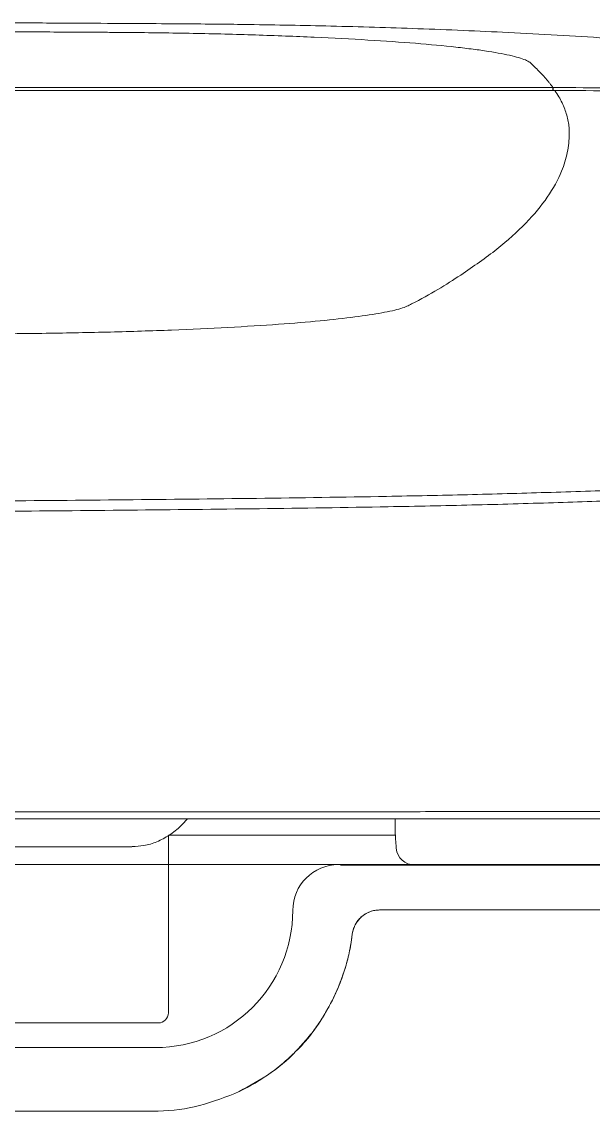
# Model space of a CAD drawing. Extents: x 1268 to 7307, y -579 to 1973.
# Drawn here: x 2853.7 to 2916.2, y 145.5 to 264.6 of the extents above; entities that cross this region are included whole.
import ezdxf

# ---------------------------------------------------------------- set-up
doc = ezdxf.new("R2010")
doc.units = 0
doc.header["$LTSCALE"] = 20
doc.header["$MEASUREMENT"] = 0
doc.layers.get('0').update_dxf_attribs({"linetype": 'CONTINUOUS'})
doc.layers.add('00_COMPONENTS', color=7, linetype='CONTINUOUS')

msp = doc.modelspace()

# ---------------------------------------------------------------- linework, layer by layer
at = {"color": 7, "linetype": 'Continuous', "lineweight": 15}
for p, q in [((2703.34, 257.43), (2911.73, 257.43)), ((2911.73, 257.09), (2911.73, 257.43)), ((2911.97, 257.09), (2703.1, 257.09)), ((2911.97, 257.09), (2911.97, 257.09)), ((2869.74, 156.27), (2869.74, 175.68)), ((2894.53, 175.68), (2869.74, 175.68)), ((2888.33, 172.47), (2896.22, 172.47)), ((2896.63, 172.43), (2903.15, 172.43)), ((2903.15, 172.43), (2929.46, 172.43)), ((2911.61, 167.51), (2892.81, 167.51)), ((2911.61, 167.51), (2892.81, 167.51)), ((2927.54, 167.51), (2911.61, 167.51)), ((2927.54, 167.51), (2911.61, 167.51)), ((2815.19, 155.17), (2868.64, 155.17)), ((2818.39, 152.47), (2868.33, 152.47)), ((2867.99, 145.51), (2814.98, 145.51)), ((2867.99, 145.51), (2814.98, 145.51))]:
    msp.add_line(p, q, dxfattribs=at)
msp.add_line((2888.54, 172.46), (3006.72, 172.47))
at = {"color": 7, "linetype": 'Continuous', "lineweight": 15, "flags": 128}
msp.add_lwpolyline([(2911.77, 257.09), (2911.77, 257.18), (2911.77, 257.28), (2911.77, 257.35), (2911.77, 257.41), (2911.77, 257.43)], dxfattribs=at)
at = {"color": 7, "linetype": 'Continuous', "lineweight": 15}
for centre, radius, start, end in [((2896.63, 174.43), 2, 185, 270), ((2888.33, 167.47), 5, 90, 180), ((2868.33, 167.47), 15, 270, 360), ((2868.64, 156.27), 1.1, 270, 0)]:
    msp.add_arc(centre, radius, start, end, dxfattribs=at)
for points, knots in [([(2963.25, 257.48), (2962.85, 257.55), (2960.46, 257.98), (2956.45, 258.61), (2951.96, 259.28), (2948.4, 259.77), (2945.32, 260.17), (2942.21, 260.56), (2939.38, 260.89), (2936.65, 261.19), (2933.9, 261.47), (2930.93, 261.76), (2927.85, 262.04), (2924.58, 262.31), (2921.14, 262.57), (2915.28, 262.98), (2907.2, 263.44), (2897.2, 263.86), (2887.73, 264.14), (2880.43, 264.28), (2875.04, 264.35), (2871.05, 264.38), (2866.31, 264.41), (2860.64, 264.45), (2854.05, 264.48), (2846.54, 264.52), (2838.1, 264.55), (2828.74, 264.58), (2818.45, 264.6), (2811.28, 264.6), (2807.54, 264.6)], [0, 0, 0, 0, 0.007942, 0.047278, 0.078077, 0.09541, 0.117873, 0.138922, 0.157097, 0.174981, 0.193535, 0.211422, 0.233444, 0.254725, 0.276456, 0.30182, 0.371991, 0.43612, 0.496896, 0.553414, 0.574736, 0.598799, 0.628672, 0.664319, 0.705767, 0.753009, 0.806051, 0.864895, 0.929545, 1, 1, 1, 1]), ([(2911.73, 257.43), (2911.66, 257.54), (2911.58, 257.64), (2911.47, 257.79), (2911.44, 257.83), (2911.37, 257.92), (2911.33, 257.96), (2911.23, 258.09), (2911.16, 258.18), (2910.94, 258.44), (2910.78, 258.62), (2910.3, 259.14), (2909.95, 259.49), (2909.49, 259.93), (2909.39, 260.02), (2909.25, 260.15), (2909.19, 260.19), (2909.05, 260.28), (2908.97, 260.32), (2908.52, 260.54), (2907.99, 260.71), (2906.58, 261.05), (2905.71, 261.21), (2904.17, 261.45), (2903.62, 261.53), (2902.73, 261.64), (2902.43, 261.68), (2901.8, 261.76), (2901.48, 261.79), (2899.81, 261.98), (2898.34, 262.12), (2895.12, 262.38), (2893.39, 262.5), (2889.69, 262.72), (2887.73, 262.83), (2883.62, 263.01), (2881.47, 263.09), (2877.05, 263.23), (2874.76, 263.29), (2870.11, 263.38), (2867.73, 263.41), (2864.74, 263.44), (2864.14, 263.44), (2862.94, 263.45), (2862.34, 263.46), (2861.14, 263.46), (2860.53, 263.47), (2859.63, 263.47), (2859.33, 263.47), (2858.73, 263.48), (2858.43, 263.48), (2855.72, 263.49), (2853.32, 263.5), (2846.1, 263.54), (2841.28, 263.56), (2826.83, 263.6), (2817.18, 263.62), (2807.54, 263.62)], [0.7121402, 0.7121402, 0.7121402, 0.7121402, 0.719641, 0.719641, 0.7228269, 0.7228269, 0.7260128, 0.7260128, 0.7323846, 0.7323846, 0.7451281, 0.7451281, 0.7706153, 0.7706153, 0.7769871, 0.7769871, 0.780173, 0.780173, 0.7833589, 0.7833589, 0.7961025, 0.7961025, 0.8088461, 0.8088461, 0.8152179, 0.8152179, 0.8184038, 0.8184038, 0.8215897, 0.8215897, 0.8343333, 0.8343333, 0.8470769, 0.8470769, 0.8598205, 0.8598205, 0.8725641, 0.8725641, 0.8853077, 0.8853077, 0.8980513, 0.8980513, 0.9012372, 0.9012372, 0.9044231, 0.9044231, 0.907609, 0.907609, 0.9092019, 0.9092019, 0.9107949, 0.9107949, 0.9235384, 0.9235384, 0.9490256, 0.9490256, 1, 1, 1, 1]), ([(2911.73, 257.43), (2911.73, 257.43), (2911.73, 257.43), (2911.73, 257.43), (2911.75, 257.43), (2911.76, 257.43), (2911.77, 257.43)], [-0.00000006, -0.00000006, -0.00000006, -0.00000006, 0, 0, 0, 0.00004062793, 0.00004062793, 0.00004062793, 0.00004062793]), ([(2911.77, 257.43), (2916.16, 257.39), (2926.52, 257.29), (2936.86, 256.5), (2942.83, 256.04)], [0, 0, 0, 0, 0.422709, 1, 1, 1, 1]), ([(2911.97, 257.09), (2912.12, 256.86), (2912.41, 256.41), (2912.76, 255.74), (2913.05, 255.07), (2913.27, 254.39), (2913.43, 253.72), (2913.52, 253.05), (2913.56, 251.91), (2913.39, 250.32), (2912.68, 248.01), (2911.27, 245.43), (2908.91, 242.59), (2905.77, 239.75), (2901.6, 236.81), (2898.12, 234.64), (2895.31, 233.26), (2893.19, 232.78), (2890.24, 232.33), (2886.44, 231.91), (2881.8, 231.52), (2876.35, 231.18), (2870.16, 230.89), (2863.47, 230.68), (2856.41, 230.54), (2849.15, 230.47), (2838.63, 230.37), (2824.75, 230.29), (2813.28, 230.28), (2807.54, 230.27)], [0, 0, 0, 0, 0.0213191, 0.0426377, 0.0639563, 0.0852755, 0.1065938, 0.1279089, 0.1494876, 0.2142355, 0.2788953, 0.3690493, 0.4592033, 0.5493567, 0.6395118, 0.7404835, 0.7563414, 0.7721966, 0.7880516, 0.8039073, 0.8197623, 0.8365746, 0.8533896, 0.8702042, 0.8870186, 0.9038439, 0.9206736, 0.9603364, 1, 1, 1, 1]), ([(2958.17, 253.98), (2954.35, 254.46), (2946.7, 255.43), (2935.77, 256.32), (2924.2, 256.94), (2916.46, 257.09), (2911.97, 257.09), (2911.97, 257.09)], [0, 0, 0, 0, 0.249434, 0.498868, 0.709758, 0.999999, 1, 1, 1, 1]), ([(3003.13, 236.82), (3003.03, 236.4), (3002.72, 235.11), (3001.5, 232.96), (2999.57, 230.38), (2996.97, 227.8), (2993.79, 225.23), (2990.7, 223.23), (2988.47, 221.79), (2987.14, 220.92), (2985.55, 220.04), (2983.52, 219.17), (2980.83, 218.31), (2977.32, 217.48), (2972.98, 216.7), (2967.97, 215.96), (2962.14, 215.24), (2955.97, 214.59), (2949.6, 214.03), (2943.06, 213.53), (2935.89, 213.08), (2928.22, 212.67), (2920.18, 212.32), (2911.77, 212.02), (2902.95, 211.77), (2892.22, 211.55), (2879.7, 211.37), (2865.49, 211.21), (2848.73, 211.07), (2829.41, 210.95), (2814.83, 210.93), (2807.54, 210.92)], [0, 0, 0, 0, 0.036728, 0.111979, 0.186866, 0.261753, 0.336639, 0.411526, 0.436808, 0.462172, 0.487524, 0.512799, 0.537984, 0.563146, 0.586664, 0.610182, 0.634254, 0.658326, 0.677842, 0.697356, 0.717436, 0.737516, 0.75704, 0.776564, 0.796667, 0.816771, 0.847079, 0.877415, 0.907747, 0.953873, 1, 1, 1, 1]), ([(2807.54, 212.05), (2814.72, 212.06), (2829.09, 212.08), (2848.25, 212.2), (2865.01, 212.34), (2879.38, 212.5), (2891.89, 212.68), (2902.46, 212.9), (2911.14, 213.14), (2919.6, 213.43), (2927.67, 213.77), (2935.22, 214.16), (2942.29, 214.6), (2948.88, 215.08), (2955.27, 215.63), (2961.37, 216.26), (2967.11, 216.95), (2971.47, 217.57), (2973.59, 217.96), (2974.33, 218.09)], [0, 0, 0, 0, 0.107291, 0.214582, 0.286984, 0.359396, 0.431739, 0.47753, 0.523321, 0.570471, 0.61762, 0.663372, 0.709124, 0.756225, 0.803332, 0.858576, 0.91382, 0.970357, 1, 1, 1, 1]), ([(2807.54, 178.26), (2814.56, 178.26), (2828.62, 178.26), (2849.65, 178.25), (2870.55, 178.25), (2887.65, 178.25), (2900.88, 178.26), (2910.26, 178.27), (2919.31, 178.28), (2927.95, 178.29), (2936.09, 178.3), (2943.71, 178.32), (2950.76, 178.34), (2957.73, 178.35), (2964.48, 178.37), (2970.88, 178.39), (2976.34, 178.41), (2980.8, 178.43), (2984.16, 178.45), (2986.6, 178.47), (2988.48, 178.48), (2990.65, 178.49), (2993.18, 178.49), (2996.76, 178.49), (3000.53, 178.49), (3002.81, 178.5), (3004.02, 178.5), (3004.79, 178.5), (3005.7, 178.5), (3006.42, 178.5), (3006.55, 178.5), (3006.61, 178.5)], [0, 0, 0, 0, 0.040743, 0.081547, 0.122341, 0.163071, 0.182332, 0.201668, 0.221003, 0.240264, 0.259517, 0.278843, 0.298172, 0.31743, 0.341976, 0.366609, 0.391247, 0.4158, 0.439338, 0.46292, 0.486551, 0.510156, 0.557883, 0.605612, 0.701889, 0.798166, 0.805176, 0.833213, 0.889296, 0.945378, 1, 1, 1, 1]), ([(3005.61, 177.47), (3005.44, 177.47), (3005.08, 177.47), (3002.88, 177.47), (2999.58, 177.47), (2995.85, 177.47), (2992.32, 177.47), (2989.78, 177.47), (2987.61, 177.47), (2985.72, 177.47), (2983.26, 177.47), (2979.9, 177.47), (2975.5, 177.47), (2970.14, 177.47), (2963.76, 177.47), (2957.01, 177.47), (2950.13, 177.47), (2943.21, 177.47), (2935.62, 177.47), (2927.5, 177.47), (2918.99, 177.47), (2910.08, 177.47), (2900.74, 177.47), (2887.52, 177.47), (2870.5, 177.47), (2849.7, 177.47), (2828.69, 177.47), (2814.59, 177.47), (2807.54, 177.47)], [0, 0, 0, 0, 0.101134, 0.202335, 0.29779, 0.393246, 0.441137, 0.489028, 0.513121, 0.537241, 0.56131, 0.585332, 0.609499, 0.633663, 0.658512, 0.683362, 0.702261, 0.721157, 0.740632, 0.760106, 0.778999, 0.797892, 0.817381, 0.83687, 0.877401, 0.917939, 0.95897, 1, 1, 1, 1]), ([(2865.78, 174.45), (2866.21, 174.46), (2867.13, 174.5), (2868.5, 174.93), (2869.86, 175.66), (2870.96, 176.5), (2871.56, 177.19), (2871.78, 177.43)], [0, 0, 0, 0, 0.1956712, 0.4180238, 0.6423471, 0.8712782, 1, 1, 1, 1]), ([(2865.76, 174.43), (2864.27, 174.43), (2861.27, 174.43), (2856.78, 174.43), (2852.45, 174.43), (2848.29, 174.43), (2843.81, 174.43), (2838.99, 174.43), (2833.87, 174.43), (2828.5, 174.43), (2822.91, 174.43), (2817.48, 174.43), (2812.34, 174.43), (2809.14, 174.43), (2807.54, 174.43)], [0, 0, 0, 0, 0.1076675, 0.2156559, 0.2955021, 0.3753262, 0.4570075, 0.5386383, 0.6187676, 0.6989309, 0.7819588, 0.8649811, 0.9322967, 1, 1, 1, 1]), ([(2889.83, 164.87), (2889.85, 164.98), (2889.86, 165.08), (2889.91, 165.28), (2889.94, 165.38), (2890.04, 165.66), (2890.12, 165.84), (2890.31, 166.18), (2890.42, 166.33), (2890.66, 166.61), (2890.78, 166.73), (2891.18, 167.06), (2891.49, 167.23), (2891.96, 167.39), (2892.13, 167.44), (2892.47, 167.5), (2892.64, 167.51), (2892.81, 167.51)], [0, 0, 0, 0, 0.0625, 0.0625, 0.125, 0.125, 0.25, 0.25, 0.375, 0.375, 0.5, 0.5, 0.75, 0.75, 0.875, 0.875, 1, 1, 1, 1]), ([(2892.81, 167.51), (2892.81, 167.51), (2892.67, 167.51), (2892.2, 167.48), (2891.42, 167.23), (2890.64, 166.66), (2890.23, 166.07), (2889.96, 165.49), (2889.87, 165.17), (2889.83, 164.87), (2889.83, 164.87)], [0, 0, 0, 0, 0.0000119, 0.0994885, 0.3524559, 0.5875287, 0.8017724, 0.8219317, 0.9999882, 1, 1, 1, 1]), ([(2883.65, 152.06), (2883.75, 152.16), (2883.86, 152.27), (2884.06, 152.48), (2884.16, 152.59), (2884.46, 152.92), (2884.65, 153.14), (2885.23, 153.82), (2885.59, 154.29), (2886.28, 155.27), (2886.61, 155.77), (2887.22, 156.82), (2887.51, 157.35), (2888.3, 158.97), (2888.74, 160.1), (2889.26, 161.85), (2889.41, 162.45), (2889.6, 163.35), (2889.65, 163.65), (2889.73, 164.11), (2889.75, 164.26), (2889.79, 164.57), (2889.81, 164.72), (2889.83, 164.87)], [0, 0, 0, 0, 0.03125, 0.03125, 0.0625, 0.0625, 0.125, 0.125, 0.25, 0.25, 0.375, 0.375, 0.5, 0.5, 0.75, 0.75, 0.875, 0.875, 0.9375, 0.9375, 0.96875, 0.96875, 1, 1, 1, 1]), ([(2889.83, 164.87), (2889.83, 164.87), (2889.73, 164.07), (2889.4, 162.14), (2888.44, 159.17), (2886.64, 155.6), (2884.83, 153.14), (2883.65, 152.06), (2883.65, 152.06)], [0, 0, 0, 0, 0.000004, 0.1647, 0.399923, 0.635172, 0.999995, 1, 1, 1, 1]), ([(2877.01, 147.45), (2878.22, 147.99), (2879.38, 148.64), (2881.05, 149.79), (2881.59, 150.2), (2882.38, 150.86), (2882.64, 151.09), (2883.02, 151.45), (2883.21, 151.63), (2883.4, 151.81), (2883.53, 151.93), (2883.59, 152), (2883.65, 152.06)], [0, 0, 0, 0, 0.5, 0.5, 0.75, 0.75, 0.875, 0.875, 0.9375, 0.96875, 0.96875, 1, 1, 1, 1]), ([(2883.65, 152.06), (2883.65, 152.06), (2882.8, 151.13), (2880.52, 149.25), (2878.2, 148.06), (2877.01, 147.45)], [0, 0, 0, 0, 0.000007, 0.490747, 1, 1, 1, 1]), ([(2877.01, 147.45), (2875.53, 146.89), (2872.59, 145.8), (2869.69, 145.51), (2867.99, 145.51), (2867.99, 145.51)], [0, 0, 0, 0, 0.505087, 0.999995, 1, 1, 1, 1]), ([(2877.01, 147.45), (2875.53, 146.89), (2872.59, 145.8), (2869.69, 145.51), (2867.99, 145.51), (2867.99, 145.51)], [0, 0, 0, 0, 0.505087, 0.999995, 1, 1, 1, 1])]:
    msp.add_open_spline(points, degree=3, knots=knots, dxfattribs=at)
for points in [[(2911.97, 257.09), (2703.1, 257.09)], [(2894.5, 177.47), (2894.54, 175.43)], [(2894.54, 175.43), (2894.64, 174.25)]]:
    msp.add_open_spline(points, degree=1, dxfattribs=at)
at = {"layer": '00_COMPONENTS', "color": 7, "linetype": 'Continuous', "lineweight": 0}
msp.add_line((3002.78, 172.47), (2807.54, 172.47), dxfattribs=at)

doc.saveas('drawing.dxf')
